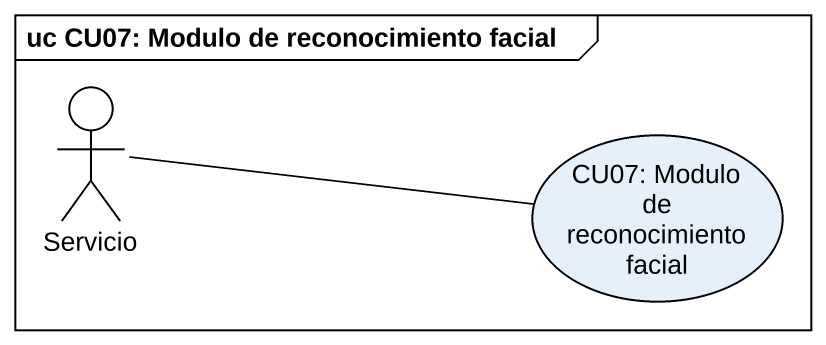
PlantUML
@startuml
mainframe uc CU07: Modulo de reconocimiento facial
actor Servicio
usecase "CU07: Modulo de reconocimiento facial" as CU07_Modulo_de
Servicio -right- CU07_Modulo_de
@enduml
